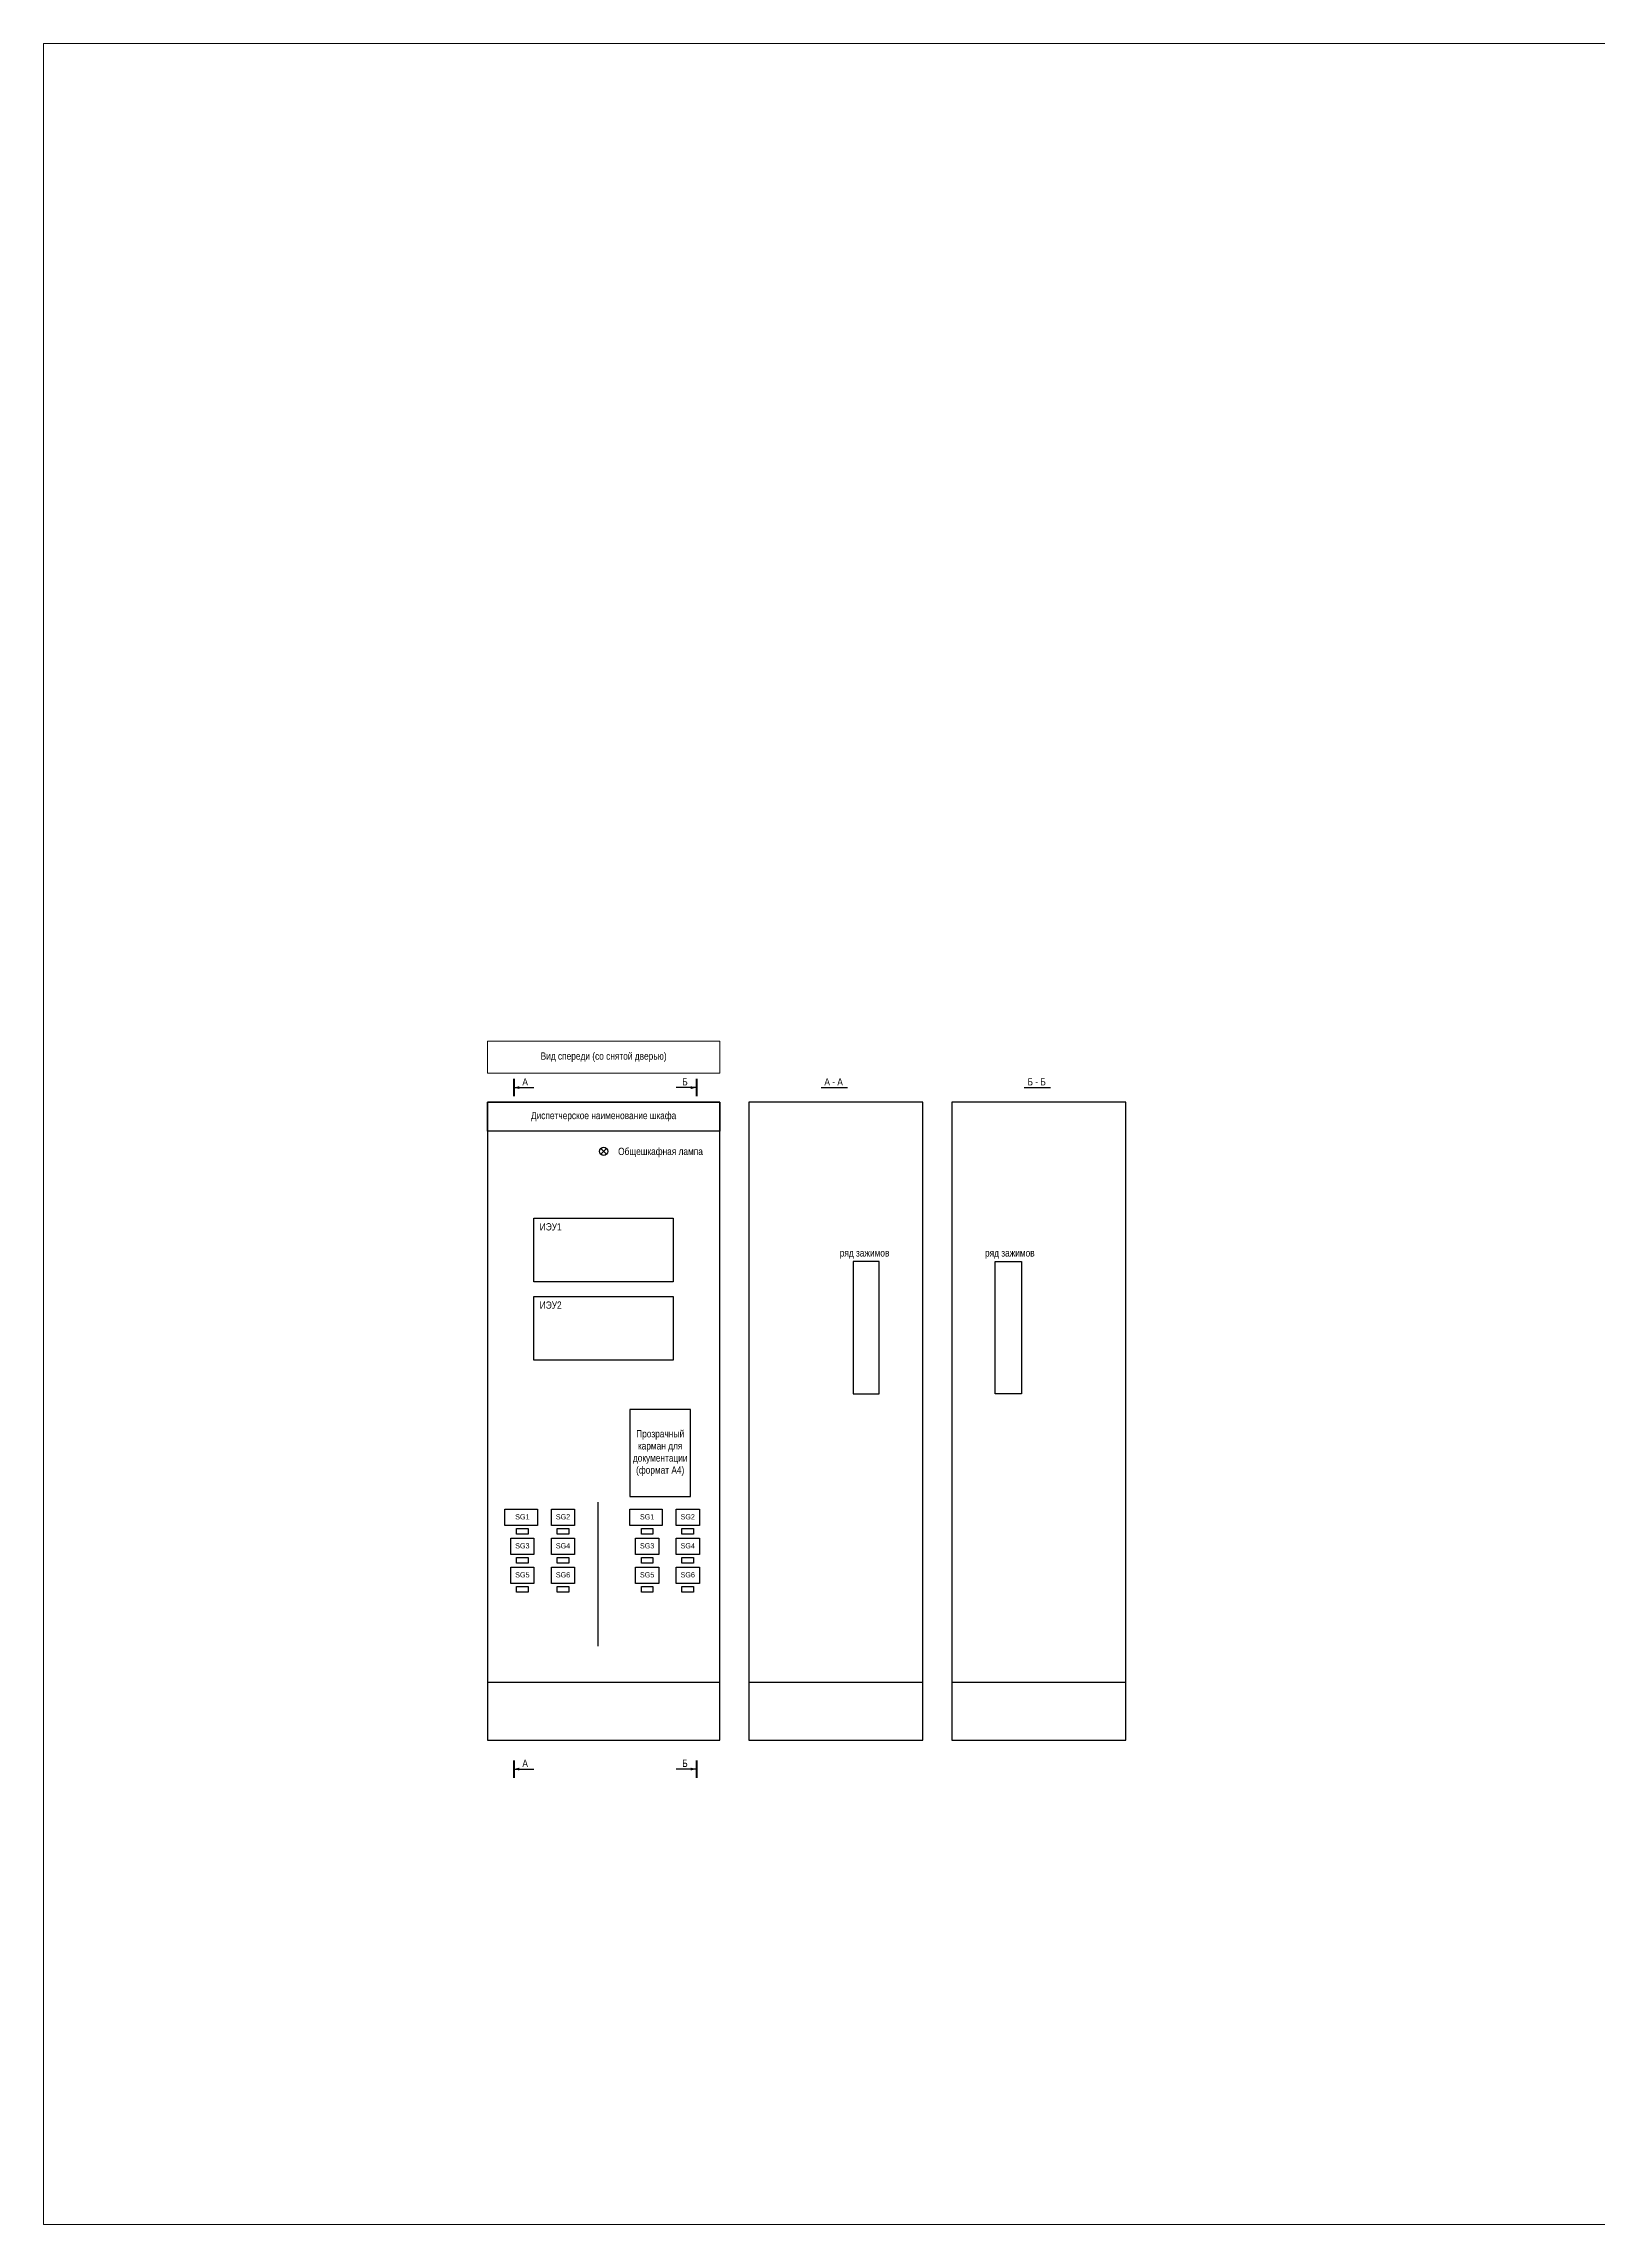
# Model space of a CAD drawing. Header units: millimetres. Extents: x 5769 to 10700, y 4225 to 6895.
# Drawn here: x 6855 to 7390, y 4225 to 4977 of the extents above; entities that cross this region are included whole.
import ezdxf
from ezdxf.enums import TextEntityAlignment as Align

# ---------------------------------------------------------------- set-up
doc = ezdxf.new("R2010")
doc.units = ezdxf.units.MM
doc.linetypes.add('HIDDEN', pattern=[9.525, 6.35, -3.175])
for name, color, linetype, lineweight in [('Основная', 7, 'Continuous', 30), ('Толстая', 7, 'Continuous', 53), ('Тонкая', 7, 'Continuous', 13)]:
    doc.layers.add(name, color=color, linetype=linetype, lineweight=lineweight)
doc.styles.add('Narrow', font='ARIALN.TTF')
doc.styles.get("Standard").update_dxf_attribs({"font": 'ARIALN.TTF'})

# ---------------------------------------------------------------- blocks, each defined once
blk = doc.blocks.new('*T73')
at = {"layer": 'Defpoints', "color": 8, "linetype": 'ByBlock', "lineweight": 0, "transparency": 16777216}
for p, q in [((0, 0), (80, 0)), ((0, 0), (0, -11)), ((80, 0), (80, -11)), ((0, -11), (80, -11))]:
    blk.add_line(p, q, dxfattribs=at)
at = {"layer": 'Основная', "color": 0, "transparency": 16777216, "insert": (40, -5.5), "char_height": 2.5, "width": 78, "attachment_point": 5}
blk.add_mtext('Вид спереди (со снятой дверью) ', dxfattribs=at)

msp = doc.modelspace()

# ---------------------------------------------------------------- linework, layer by layer
at = {"linetype": 'HIDDEN', "ltscale": 100}
msp.add_line((7046, 4474), (7046, 4424.43), dxfattribs=at)
at = {"layer": 'Основная', "ltscale": 100}
msp.add_line((7008, 4412), (7088, 4412), dxfattribs=at)
for points in [[(7017, 4617, 0, 1, 0), (7019, 4617, 0, 0, 0)], [(7080, 4617, 0, 1, 0), (7078, 4617, 0, 0, 0)], [(7017, 4382, 0, 1, 0), (7019, 4382, 0, 0, 0)], [(7080, 4382, 0, 1, 0), (7078, 4382, 0, 0, 0)]]:
    msp.add_lwpolyline(points, format="xyseb", dxfattribs=at)
at = {"layer": 'Основная'}
for points in [[(7008, 4392), (7088, 4392), (7088, 4612), (7008, 4612)], [(7158, 4612), (7098, 4612), (7098, 4392), (7158, 4392)], [(7228, 4612), (7168, 4612), (7168, 4392), (7228, 4392)], [(7024, 4572), (7072, 4572), (7072, 4550), (7024, 4550)], [(7143, 4557), (7134, 4557), (7134, 4511.43), (7143, 4511.43)], [(7183, 4557), (7192, 4557), (7192, 4511.43), (7183, 4511.43)], [(7024, 4545), (7072, 4545), (7072, 4523), (7024, 4523)], [(7057, 4476), (7078, 4476), (7078, 4506), (7057, 4506)], [(7018, 4465), (7022, 4465), (7022, 4463), (7018, 4463)], [(7032, 4465), (7036, 4465), (7036, 4463), (7032, 4463)], [(7061, 4465), (7065, 4465), (7065, 4463), (7061, 4463)], [(7075, 4465), (7079, 4465), (7079, 4463), (7075, 4463)], [(7018, 4455), (7022, 4455), (7022, 4453), (7018, 4453)], [(7032, 4455), (7036, 4455), (7036, 4453), (7032, 4453)], [(7061, 4455), (7065, 4455), (7065, 4453), (7061, 4453)], [(7075, 4455), (7079, 4455), (7079, 4453), (7075, 4453)], [(7018, 4445), (7022, 4445), (7022, 4443), (7018, 4443)], [(7032, 4445), (7036, 4445), (7036, 4443), (7032, 4443)], [(7061, 4445), (7065, 4445), (7065, 4443), (7061, 4443)], [(7075, 4445), (7079, 4445), (7079, 4443), (7075, 4443)]]:
    msp.add_lwpolyline(points, close=True, dxfattribs=at)
at = {"layer": 'Основная', "ltscale": 100}
msp.add_lwpolyline([(7008, 4612), (7088, 4612), (7088, 4602), (7008, 4602)], close=True, dxfattribs=at)
for points in [[(7017, 4617), (7024, 4617)], [(7080, 4617), (7073, 4617)], [(7123, 4617), (7132, 4617)], [(7193, 4617), (7202, 4617)], [(7047, 4596), (7049, 4594)], [(7047, 4594), (7049, 4596)], [(7098, 4412), (7158, 4412)], [(7168, 4412), (7228, 4412)], [(7017, 4382), (7024, 4382)], [(7080, 4382), (7073, 4382)]]:
    msp.add_lwpolyline(points, dxfattribs=at)
at = {"layer": 'Основная', "ltscale": 0.35}
for points in [[(7014, 4471.6), (7025.2, 4471.6), (7025.2, 4466), (7014, 4466)], [(7030, 4471.6), (7038, 4471.6), (7038, 4466), (7030, 4466)], [(7057, 4471.6), (7068.2, 4471.6), (7068.2, 4466), (7057, 4466)], [(7073, 4471.6), (7081, 4471.6), (7081, 4466), (7073, 4466)], [(7016, 4461.6), (7024, 4461.6), (7024, 4456), (7016, 4456)], [(7030, 4461.6), (7038, 4461.6), (7038, 4456), (7030, 4456)], [(7059, 4461.6), (7067, 4461.6), (7067, 4456), (7059, 4456)], [(7073, 4461.6), (7081, 4461.6), (7081, 4456), (7073, 4456)], [(7016, 4451.6), (7024, 4451.6), (7024, 4446), (7016, 4446)], [(7030, 4451.6), (7038, 4451.6), (7038, 4446), (7030, 4446)], [(7059, 4451.6), (7067, 4451.6), (7067, 4446), (7059, 4446)], [(7073, 4451.6), (7081, 4451.6), (7081, 4446), (7073, 4446)]]:
    msp.add_lwpolyline(points, close=True, dxfattribs=at)
msp.add_circle((7048, 4595), 1.41, dxfattribs=at)
at = {"layer": 'Толстая', "ltscale": 100}
for points in [[(7017, 4620), (7017, 4614)], [(7080, 4620), (7080, 4614)], [(7017, 4385), (7017, 4379)], [(7080, 4385), (7080, 4379)]]:
    msp.add_lwpolyline(points, dxfattribs=at)
at = {"layer": 'Тонкая', "color": 6}
msp.add_lwpolyline([(6855, 4977), (7926, 4977), (7926, 4225), (6855, 4225)], close=True, dxfattribs=at)

# ---------------------------------------------------------------- block references
msp.add_blockref('*T73', (7008, 4633))

# ---------------------------------------------------------------- texts
at = {"layer": 'Основная', "style": 'Narrow'}
for s, p in [('А', (7020, 4619)), ('Б', (7075.09, 4619)), ('А - А', (7124.09, 4619)), ('Б - Б', (7194.09, 4619)), ('Общешкафная лампа', (7053, 4595)), ('ИЭУ1 ', (7026, 4569)), ('ИЭУ2', (7026, 4542)), ('А', (7020, 4384)), ('Б', (7075.09, 4384))]:
    msp.add_text(s, height=2.5, dxfattribs=at).set_placement(p, align=Align.MIDDLE_LEFT)
for s, height, p in [('ряд зажимов', 2.5, (7137.93, 4560)), ('ряд зажимов', 2.5, (7188, 4560)), ('SG1', 1.8, (7020, 4469)), ('SG2', 1.8, (7034, 4469)), ('SG1', 1.8, (7063, 4469)), ('SG2', 1.8, (7077, 4469)), ('SG3', 1.8, (7020, 4459)), ('SG4', 1.8, (7034, 4459)), ('SG3', 1.8, (7063, 4459)), ('SG4', 1.8, (7077, 4459)), ('SG5', 1.8, (7020, 4449)), ('SG6', 1.8, (7034, 4449)), ('SG5', 1.8, (7063, 4449)), ('SG6', 1.8, (7077, 4449))]:
    msp.add_text(s, height=height, dxfattribs=at).set_placement(p, align=Align.MIDDLE_CENTER)
at = {"layer": 'Основная', "char_height": 2.5, "attachment_point": 5, "style": 'Narrow'}
for s, insert, width in [('Диспетчерское наименование шкафа', (7048, 4607), 80), ('Прозрачный карман для документации (формат А4)', (7067.5, 4491), 21)]:
    msp.add_mtext(s, dxfattribs=dict(at, insert=insert, width=width))

doc.saveas('drawing.dxf')
